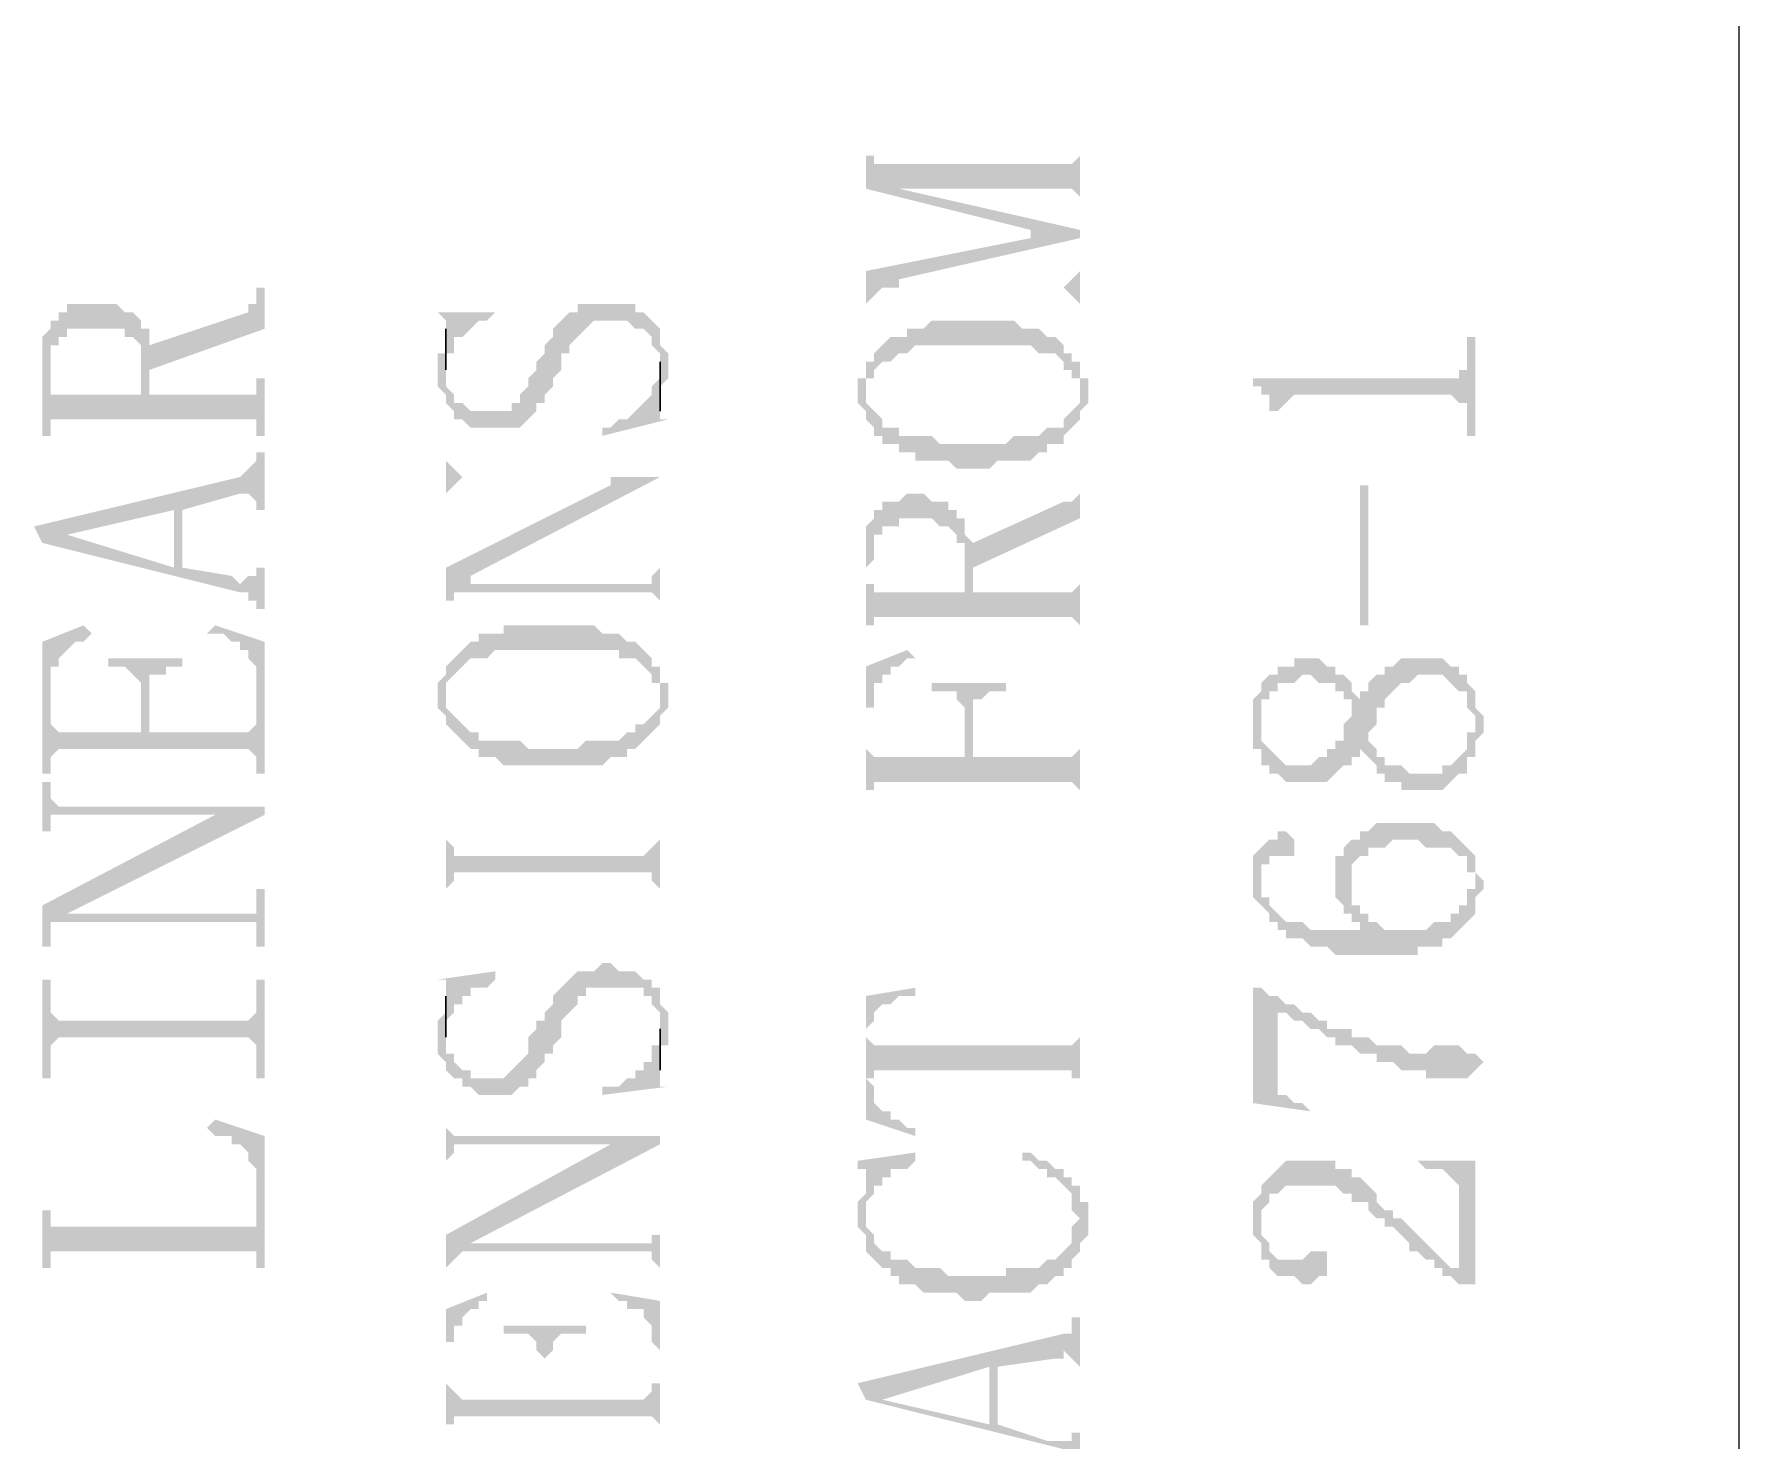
# Model space of a CAD drawing. Header units: millimetres. Extents: x 1186 to 2336, y 1181 to 1549.
# Drawn here: x 1463.73 to 1473.08, y 1460.35 to 1468.05 of the extents above; entities that cross this region are included whole.
import ezdxf

# ---------------------------------------------------------------- set-up
doc = ezdxf.new("R2010")
doc.units = ezdxf.units.MM

msp = doc.modelspace()

# ---------------------------------------------------------------- hatches: boundary and pattern name
at = {"transparency": 33554559}
for points in [[(1468.29287, 1467.43237), (1468.29287, 1467.20671), (1469.19551, 1466.98105), (1469.19551, 1466.93592), (1469.46631, 1466.93592), (1469.46631, 1466.98105), (1468.4734, 1467.20671), (1468.4734, 1467.20671), (1468.38313, 1467.34211), (1468.338, 1467.34211), (1468.338, 1467.38724), (1468.29287, 1467.38724)], [(1468.38313, 1467.34211), (1468.4734, 1467.20671), (1469.42117, 1467.20671), (1469.46631, 1467.16158), (1469.46631, 1467.11645), (1469.46631, 1467.43237), (1469.46631, 1467.38724), (1469.46631, 1467.38724), (1469.42117, 1467.34211), (1469.37604, 1467.34211)], [(1468.29287, 1466.75539), (1468.29287, 1466.57486), (1468.29287, 1466.57486), (1468.338, 1466.62), (1468.338, 1466.62), (1468.38313, 1466.66513), (1468.4734, 1466.71026), (1469.46631, 1466.93592), (1469.19551, 1466.93592)], [(1468.38313, 1466.66513), (1469.37604, 1466.66513), (1469.42117, 1466.62), (1469.42117, 1466.62), (1469.46631, 1466.57486), (1469.46631, 1466.75539), (1469.46631, 1466.75539), (1469.42117, 1466.71026), (1469.42117, 1466.71026), (1469.37604, 1466.66513), (1468.4734, 1466.66513), (1468.4734, 1466.71026)], [(1464.36637, 1466.3492), (1464.36637, 1466.21381), (1464.99822, 1466.43947), (1464.99822, 1466.66513), (1464.95309, 1466.66513), (1464.95309, 1466.62), (1464.95309, 1466.57486), (1464.90796, 1466.57486), (1464.90796, 1466.52973)], [(1463.77965, 1466.25894), (1463.77965, 1465.85275), (1463.82479, 1465.85275), (1463.82479, 1466.25894), (1463.82479, 1466.3492), (1463.86992, 1466.3492), (1463.86992, 1466.39433), (1463.91505, 1466.39433), (1463.91505, 1466.43947), (1464.23097, 1466.43947), (1464.23097, 1466.39433), (1464.27611, 1466.39433), (1464.32124, 1466.3492), (1464.32124, 1466.30407), (1464.32124, 1466.07841), (1464.36637, 1466.43947), (1464.32124, 1466.43947), (1464.32124, 1466.4846), (1464.27611, 1466.52973), (1464.23097, 1466.52973), (1464.18584, 1466.57486), (1463.91505, 1466.57486), (1463.91505, 1466.52973), (1463.86992, 1466.52973), (1463.86992, 1466.4846), (1463.82479, 1466.4846), (1463.82479, 1466.43947), (1463.82479, 1466.43947), (1463.77965, 1466.39433), (1463.77965, 1466.3492), (1463.77965, 1466.30407)], [(1465.946, 1466.21381), (1465.946, 1466.12354), (1465.946, 1466.12354), (1465.99113, 1466.07841), (1465.99113, 1466.03328), (1465.99113, 1466.03328), (1466.03626, 1465.98814), (1466.03626, 1465.94301), (1466.08139, 1465.94301), (1466.12653, 1465.89788), (1466.39732, 1465.89788), (1466.44245, 1465.94301), (1466.44245, 1465.94301), (1466.48758, 1465.98814), (1466.48758, 1466.03328), (1466.53272, 1466.03328), (1466.53272, 1466.07841), (1466.57785, 1466.12354), (1466.57785, 1466.16867), (1466.62298, 1466.21381), (1466.62298, 1466.30407), (1466.66811, 1466.30407), (1466.66811, 1466.3492), (1466.71324, 1466.39433), (1466.71324, 1466.39433), (1466.75838, 1466.43947), (1466.75838, 1466.43947), (1466.80351, 1466.4846), (1466.98404, 1466.4846), (1467.02917, 1466.43947), (1467.0743, 1466.43947), (1467.11943, 1466.39433), (1467.11943, 1466.3492), (1467.16457, 1466.30407), (1467.16457, 1466.07841), (1467.16457, 1466.12354), (1467.16457, 1466.12354), (1467.2097, 1466.16867), (1467.2097, 1466.25894), (1467.2097, 1466.30407), (1467.2097, 1466.30407), (1467.16457, 1466.3492), (1467.16457, 1466.43947), (1467.16457, 1466.43947), (1467.11943, 1466.4846), (1467.11943, 1466.4846), (1467.0743, 1466.52973), (1467.02917, 1466.52973), (1467.02917, 1466.57486), (1466.71324, 1466.57486), (1466.71324, 1466.52973), (1466.66811, 1466.52973), (1466.62298, 1466.4846), (1466.62298, 1466.4846), (1466.57785, 1466.43947), (1466.57785, 1466.39433), (1466.57785, 1466.39433), (1466.53272, 1466.3492), (1466.53272, 1466.30407), (1466.48758, 1466.25894), (1466.48758, 1466.21381), (1466.44245, 1466.16867), (1466.44245, 1466.12354), (1466.44245, 1466.12354), (1466.39732, 1466.07841), (1466.39732, 1466.03328), (1466.35219, 1466.03328), (1466.35219, 1465.98814), (1466.12653, 1465.98814), (1466.08139, 1466.03328), (1466.03626, 1466.03328), (1466.03626, 1466.07841), (1466.03626, 1466.07841), (1465.99113, 1466.12354), (1465.99113, 1466.39433), (1465.99113, 1466.30407), (1465.946, 1466.30407), (1465.946, 1466.25894)], [(1465.946, 1466.52973), (1465.99113, 1466.4846), (1465.99113, 1466.30407), (1466.03626, 1466.30407), (1466.03626, 1466.39433), (1466.08139, 1466.39433), (1466.12653, 1466.43947), (1466.12653, 1466.43947), (1466.17166, 1466.4846), (1466.21679, 1466.4846), (1466.26192, 1466.52973), (1466.26192, 1466.52973)], [(1468.29287, 1466.25894), (1468.29287, 1466.07841), (1468.29287, 1466.16867), (1468.338, 1466.16867), (1468.338, 1466.21381), (1468.38313, 1466.25894), (1468.42827, 1466.25894), (1468.4734, 1466.30407), (1468.51853, 1466.30407), (1468.56366, 1466.3492), (1469.19551, 1466.3492), (1469.24065, 1466.30407), (1469.33091, 1466.30407), (1469.37604, 1466.25894), (1469.37604, 1466.21381), (1469.42117, 1466.21381), (1469.42117, 1466.16867), (1469.46631, 1466.16867), (1469.46631, 1466.07841), (1469.46631, 1466.25894), (1469.42117, 1466.25894), (1469.42117, 1466.30407), (1469.37604, 1466.30407), (1469.37604, 1466.3492), (1469.33091, 1466.39433), (1469.28578, 1466.39433), (1469.24065, 1466.43947), (1469.15038, 1466.43947), (1469.10525, 1466.4846), (1468.65393, 1466.4846), (1468.6088, 1466.43947), (1468.51853, 1466.43947), (1468.51853, 1466.39433), (1468.42827, 1466.39433), (1468.38313, 1466.3492), (1468.38313, 1466.3492), (1468.338, 1466.30407), (1468.338, 1466.25894)], [(1463.82479, 1465.89788), (1463.82479, 1465.94301), (1464.95309, 1465.94301), (1464.95309, 1465.85275), (1464.99822, 1465.85275), (1464.99822, 1466.16867), (1464.95309, 1466.16867), (1464.95309, 1466.12354), (1464.95309, 1466.07841), (1464.36637, 1466.07841), (1464.36637, 1466.3492), (1464.36637, 1466.43947), (1464.32124, 1466.07841), (1463.82479, 1466.07841), (1463.82479, 1466.21381)], [(1470.41408, 1466.16867), (1470.41408, 1466.12354), (1470.45921, 1466.12354), (1470.45921, 1466.07841), (1470.50435, 1466.07841), (1470.50435, 1465.98814), (1470.54948, 1465.98814), (1470.54948, 1465.85275), (1470.54948, 1465.98814), (1470.59461, 1466.03328), (1470.59461, 1466.03328), (1470.63974, 1466.07841), (1471.49725, 1466.07841), (1471.54239, 1466.03328), (1471.58752, 1466.03328), (1471.58752, 1465.98814), (1471.58752, 1465.85275), (1471.63265, 1465.85275), (1471.63265, 1466.39433), (1471.58752, 1466.39433), (1471.58752, 1466.25894), (1471.58752, 1466.21381), (1471.54239, 1466.21381), (1471.54239, 1466.16867), (1471.49725, 1466.16867)], [(1468.24774, 1466.07841), (1468.24774, 1466.03328), (1468.24774, 1466.03328), (1468.29287, 1465.98814), (1468.29287, 1465.94301), (1468.29287, 1465.94301), (1468.338, 1465.89788), (1468.338, 1465.85275), (1468.38313, 1465.85275), (1468.38313, 1465.80762), (1468.4734, 1465.80762), (1468.4734, 1465.76248), (1468.56366, 1465.76248), (1468.56366, 1465.71735), (1468.74419, 1465.71735), (1468.78932, 1465.67222), (1468.96985, 1465.67222), (1469.01499, 1465.71735), (1469.19551, 1465.71735), (1469.24065, 1465.76248), (1469.28578, 1465.76248), (1469.28578, 1465.80762), (1469.37604, 1465.80762), (1469.37604, 1465.85275), (1469.42117, 1465.89788), (1469.42117, 1465.89788), (1469.46631, 1465.94301), (1469.46631, 1465.98814), (1469.51144, 1466.03328), (1469.51144, 1466.16867), (1469.46631, 1466.16867), (1469.46631, 1466.25894), (1469.46631, 1466.07841), (1469.46631, 1466.03328), (1469.46631, 1466.03328), (1469.42117, 1465.98814), (1469.42117, 1465.98814), (1469.37604, 1465.94301), (1469.37604, 1465.89788), (1469.28578, 1465.89788), (1469.24065, 1465.85275), (1469.10525, 1465.85275), (1469.06012, 1465.80762), (1468.69906, 1465.80762), (1468.65393, 1465.85275), (1468.4734, 1465.85275), (1468.4734, 1465.89788), (1468.38313, 1465.89788), (1468.38313, 1465.94301), (1468.338, 1465.98814), (1468.338, 1465.98814), (1468.29287, 1466.03328), (1468.29287, 1466.07841), (1468.29287, 1466.25894), (1468.29287, 1466.16867), (1468.24774, 1466.16867), (1468.24774, 1466.12354)], [(1466.84864, 1465.89788), (1466.84864, 1465.85275), (1467.2097, 1465.94301), (1467.16457, 1465.94301), (1467.16457, 1465.98814), (1467.16457, 1466.16867), (1467.11943, 1466.12354), (1467.11943, 1466.07841), (1467.0743, 1466.03328), (1467.0743, 1466.03328), (1467.02917, 1465.98814), (1467.02917, 1465.98814), (1466.98404, 1465.94301), (1466.93891, 1465.94301), (1466.89377, 1465.89788)], [(1463.73452, 1465.35629), (1463.77965, 1465.26603), (1463.91505, 1465.31116), (1464.50177, 1465.44656), (1464.50177, 1465.13063), (1464.5469, 1465.44656), (1464.86283, 1465.53682), (1464.90796, 1465.53682), (1464.95309, 1465.49169), (1464.95309, 1465.44656), (1464.99822, 1465.44656), (1464.99822, 1465.76248), (1464.95309, 1465.76248), (1464.95309, 1465.71735), (1464.95309, 1465.71735), (1464.90796, 1465.67222), (1464.90796, 1465.67222), (1464.86283, 1465.62709)], [(1465.99113, 1465.76248), (1465.99113, 1465.49169), (1465.99113, 1465.53682), (1466.03626, 1465.58196), (1466.03626, 1465.58196), (1466.08139, 1465.62709), (1466.89377, 1465.62709), (1466.89377, 1465.58196), (1467.16457, 1465.62709), (1466.08139, 1465.62709), (1466.03626, 1465.67222), (1466.03626, 1465.67222), (1465.99113, 1465.71735)], [(1465.99113, 1465.13063), (1465.99113, 1464.90497), (1465.99113, 1464.9501), (1466.03626, 1464.9501), (1466.03626, 1464.99524), (1466.08139, 1464.99524), (1466.12653, 1465.0855), (1467.16457, 1465.62709), (1466.89377, 1465.58196)], [(1468.29287, 1465.17577), (1468.29287, 1464.76958), (1468.29287, 1465.13063), (1468.338, 1465.17577), (1468.338, 1465.26603), (1468.338, 1465.31116), (1468.38313, 1465.31116), (1468.38313, 1465.35629), (1468.4734, 1465.35629), (1468.4734, 1465.40143), (1468.65393, 1465.40143), (1468.69906, 1465.35629), (1468.74419, 1465.35629), (1468.78932, 1465.31116), (1468.78932, 1465.26603), (1468.83446, 1465.26603), (1468.83446, 1464.99524), (1468.83446, 1465.40143), (1468.78932, 1465.40143), (1468.78932, 1465.44656), (1468.74419, 1465.44656), (1468.74419, 1465.49169), (1468.65393, 1465.49169), (1468.6088, 1465.53682), (1468.51853, 1465.53682), (1468.4734, 1465.49169), (1468.38313, 1465.49169), (1468.38313, 1465.44656), (1468.338, 1465.44656), (1468.338, 1465.40143), (1468.338, 1465.40143), (1468.29287, 1465.35629), (1468.29287, 1465.31116), (1468.29287, 1465.2209)], [(1468.87959, 1465.26603), (1468.87959, 1465.13063), (1469.46631, 1465.40143), (1469.46631, 1465.58196), (1469.46631, 1465.53682), (1469.46631, 1465.53682), (1469.42117, 1465.49169), (1469.37604, 1465.49169)], [(1471.04593, 1464.81471), (1471.04593, 1465.58196), (1471.0008, 1465.58196), (1471.0008, 1464.81471)], [(1463.77965, 1465.26603), (1464.86283, 1464.99524), (1464.90796, 1464.99524), (1464.90796, 1464.9501), (1464.95309, 1464.9501), (1464.95309, 1464.90497), (1464.99822, 1464.90497), (1464.99822, 1465.13063), (1464.95309, 1465.13063), (1464.95309, 1465.0855), (1464.90796, 1465.0855), (1464.86283, 1465.04037), (1464.86283, 1465.04037), (1464.81769, 1465.0855), (1464.5469, 1465.13063), (1464.5469, 1465.44656), (1464.50177, 1465.13063), (1463.91505, 1465.31116), (1463.91505, 1465.31116)], [(1468.29287, 1464.81471), (1468.338, 1464.81471), (1468.338, 1464.85984), (1469.42117, 1464.85984), (1469.46631, 1464.81471), (1469.46631, 1464.76958), (1469.46631, 1465.0855), (1469.46631, 1465.04037), (1469.46631, 1465.04037), (1469.42117, 1464.99524), (1468.87959, 1464.99524), (1468.87959, 1465.26603), (1468.87959, 1465.26603), (1468.83446, 1465.31116), (1468.83446, 1465.35629), (1468.83446, 1464.99524), (1468.338, 1464.99524), (1468.338, 1465.04037), (1468.29287, 1465.04037), (1468.29287, 1465.13063)], [(1466.08139, 1464.99524), (1467.11943, 1464.99524), (1467.16457, 1464.9501), (1467.16457, 1464.90497), (1467.16457, 1465.17577), (1467.16457, 1465.13063), (1467.11943, 1465.0855), (1467.11943, 1465.04037), (1466.12653, 1465.04037), (1466.12653, 1465.0855)], [(1463.77965, 1464.72444), (1463.77965, 1464.00233), (1463.82479, 1464.00233), (1463.82479, 1464.49878), (1463.82479, 1464.58905), (1463.86992, 1464.58905), (1463.86992, 1464.63418), (1463.86992, 1464.63418), (1463.91505, 1464.67931), (1463.91505, 1464.67931), (1463.96018, 1464.72444), (1464.00531, 1464.72444), (1464.05045, 1464.76958), (1464.00531, 1464.81471)], [(1464.6823, 1464.76958), (1464.77256, 1464.76958), (1464.81769, 1464.72444), (1464.86283, 1464.72444), (1464.86283, 1464.67931), (1464.90796, 1464.67931), (1464.90796, 1464.63418), (1464.90796, 1464.63418), (1464.95309, 1464.58905), (1464.95309, 1464.49878), (1464.95309, 1464.00233), (1464.99822, 1464.00233), (1464.99822, 1464.72444), (1464.72743, 1464.81471)], [(1465.99113, 1464.58905), (1465.99113, 1464.40852), (1465.99113, 1464.49878), (1466.03626, 1464.54392), (1466.03626, 1464.54392), (1466.08139, 1464.58905), (1466.08139, 1464.58905), (1466.12653, 1464.63418), (1466.21679, 1464.63418), (1466.26192, 1464.67931), (1466.93891, 1464.67931), (1466.93891, 1464.63418), (1467.02917, 1464.63418), (1467.0743, 1464.58905), (1467.0743, 1464.58905), (1467.11943, 1464.54392), (1467.11943, 1464.49878), (1467.16457, 1464.49878), (1467.16457, 1464.40852), (1467.16457, 1464.58905), (1467.11943, 1464.58905), (1467.11943, 1464.63418), (1467.0743, 1464.67931), (1467.0743, 1464.67931), (1467.02917, 1464.72444), (1466.98404, 1464.72444), (1466.93891, 1464.76958), (1466.84864, 1464.76958), (1466.80351, 1464.81471), (1466.30705, 1464.81471), (1466.30705, 1464.76958), (1466.17166, 1464.76958), (1466.17166, 1464.72444), (1466.12653, 1464.72444), (1466.08139, 1464.67931), (1466.08139, 1464.67931), (1466.03626, 1464.63418), (1466.03626, 1464.63418)], [(1464.14071, 1464.63418), (1464.14071, 1464.58905), (1464.23097, 1464.58905), (1464.27611, 1464.54392), (1464.27611, 1464.54392), (1464.32124, 1464.49878), (1464.32124, 1464.22799), (1464.36637, 1464.45365), (1464.36637, 1464.54392), (1464.45664, 1464.54392), (1464.45664, 1464.58905), (1464.5469, 1464.58905), (1464.5469, 1464.63418)], [(1468.29287, 1464.58905), (1468.29287, 1463.86693), (1468.29287, 1464.36339), (1468.338, 1464.36339), (1468.338, 1464.49878), (1468.38313, 1464.49878), (1468.38313, 1464.54392), (1468.42827, 1464.54392), (1468.42827, 1464.58905), (1468.4734, 1464.58905), (1468.51853, 1464.63418), (1468.56366, 1464.63418), (1468.51853, 1464.67931)], [(1470.41408, 1464.27312), (1470.41408, 1464.13773), (1470.45921, 1464.13773), (1470.45921, 1464.04746), (1470.50435, 1464.04746), (1470.50435, 1464.00233), (1470.54948, 1464.00233), (1470.59461, 1463.9572), (1470.82027, 1463.9572), (1470.8654, 1464.00233), (1470.8654, 1464.00233), (1470.91054, 1464.04746), (1470.95567, 1464.04746), (1470.95567, 1464.09259), (1471.0008, 1464.09259), (1471.0008, 1464.13773), (1471.0008, 1464.13773), (1471.04593, 1464.09259), (1471.04593, 1464.22799), (1471.04593, 1464.22799), (1471.09106, 1464.27312), (1471.09106, 1464.36339), (1471.1362, 1464.36339), (1471.1362, 1464.40852), (1471.18133, 1464.45365), (1471.18133, 1464.45365), (1471.22646, 1464.49878), (1471.27159, 1464.49878), (1471.31673, 1464.54392), (1471.45212, 1464.54392), (1471.49725, 1464.49878), (1471.49725, 1464.49878), (1471.54239, 1464.45365), (1471.58752, 1464.45365), (1471.58752, 1464.40852), (1471.58752, 1464.36339), (1471.63265, 1464.31825), (1471.63265, 1464.09259), (1471.63265, 1464.18286), (1471.63265, 1464.18286), (1471.67778, 1464.22799), (1471.67778, 1464.31825), (1471.63265, 1464.36339), (1471.63265, 1464.40852), (1471.63265, 1464.45365), (1471.58752, 1464.49878), (1471.58752, 1464.54392), (1471.54239, 1464.54392), (1471.54239, 1464.58905), (1471.49725, 1464.58905), (1471.45212, 1464.63418), (1471.22646, 1464.63418), (1471.18133, 1464.58905), (1471.1362, 1464.58905), (1471.1362, 1464.54392), (1471.09106, 1464.54392), (1471.04593, 1464.49878), (1471.04593, 1464.45365), (1471.0008, 1464.45365), (1471.0008, 1464.40852), (1471.0008, 1464.40852), (1470.95567, 1464.45365), (1470.95567, 1464.36339), (1470.95567, 1464.31825), (1470.91054, 1464.27312), (1470.91054, 1464.18286), (1470.8654, 1464.18286), (1470.8654, 1464.13773), (1470.82027, 1464.13773), (1470.82027, 1464.09259), (1470.77514, 1464.09259), (1470.73001, 1464.04746), (1470.59461, 1464.04746), (1470.54948, 1464.09259), (1470.54948, 1464.09259), (1470.50435, 1464.13773), (1470.50435, 1464.13773), (1470.45921, 1464.18286), (1470.45921, 1464.22799), (1470.45921, 1464.45365), (1470.45921, 1464.45365), (1470.41408, 1464.40852), (1470.41408, 1464.31825)], [(1470.45921, 1464.45365), (1470.45921, 1464.27312), (1470.45921, 1464.40852), (1470.50435, 1464.40852), (1470.50435, 1464.45365), (1470.54948, 1464.45365), (1470.54948, 1464.49878), (1470.63974, 1464.49878), (1470.68488, 1464.54392), (1470.73001, 1464.54392), (1470.77514, 1464.49878), (1470.8654, 1464.49878), (1470.8654, 1464.45365), (1470.91054, 1464.45365), (1470.91054, 1464.40852), (1470.95567, 1464.40852), (1470.95567, 1464.36339), (1470.95567, 1464.45365), (1470.95567, 1464.49878), (1470.91054, 1464.54392), (1470.8654, 1464.54392), (1470.8654, 1464.58905), (1470.82027, 1464.58905), (1470.77514, 1464.63418), (1470.63974, 1464.63418), (1470.63974, 1464.58905), (1470.54948, 1464.58905), (1470.54948, 1464.54392), (1470.50435, 1464.54392), (1470.45921, 1464.49878)], [(1465.946, 1464.40852), (1465.946, 1464.36339), (1465.99113, 1464.31825), (1465.99113, 1464.27312), (1466.03626, 1464.22799), (1466.03626, 1464.22799), (1466.08139, 1464.18286), (1466.08139, 1464.18286), (1466.12653, 1464.13773), (1466.17166, 1464.13773), (1466.17166, 1464.09259), (1466.26192, 1464.09259), (1466.30705, 1464.04746), (1466.84864, 1464.04746), (1466.89377, 1464.09259), (1466.98404, 1464.09259), (1466.98404, 1464.13773), (1467.02917, 1464.13773), (1467.0743, 1464.18286), (1467.0743, 1464.18286), (1467.11943, 1464.22799), (1467.11943, 1464.22799), (1467.16457, 1464.27312), (1467.16457, 1464.31825), (1467.16457, 1464.31825), (1467.2097, 1464.36339), (1467.2097, 1464.40852), (1467.2097, 1464.49878), (1467.16457, 1464.49878), (1467.16457, 1464.58905), (1467.16457, 1464.40852), (1467.16457, 1464.36339), (1467.11943, 1464.31825), (1467.11943, 1464.31825), (1467.0743, 1464.27312), (1467.02917, 1464.27312), (1467.02917, 1464.22799), (1466.98404, 1464.22799), (1466.93891, 1464.18286), (1466.75838, 1464.18286), (1466.71324, 1464.13773), (1466.44245, 1464.13773), (1466.39732, 1464.18286), (1466.17166, 1464.18286), (1466.17166, 1464.22799), (1466.12653, 1464.22799), (1466.08139, 1464.27312), (1466.08139, 1464.27312), (1466.03626, 1464.31825), (1466.03626, 1464.31825), (1465.99113, 1464.36339), (1465.99113, 1464.40852), (1465.99113, 1464.58905), (1465.99113, 1464.54392), (1465.99113, 1464.54392), (1465.946, 1464.49878), (1465.946, 1464.45365)], [(1463.82479, 1464.04746), (1463.82479, 1464.09259), (1463.82479, 1464.09259), (1463.86992, 1464.13773), (1464.90796, 1464.13773), (1464.95309, 1464.09259), (1464.95309, 1464.04746), (1464.95309, 1464.31825), (1464.95309, 1464.27312), (1464.95309, 1464.27312), (1464.90796, 1464.22799), (1464.36637, 1464.22799), (1464.36637, 1464.45365), (1464.32124, 1464.22799), (1463.86992, 1464.22799), (1463.82479, 1464.27312), (1463.82479, 1464.49878)], [(1468.65393, 1464.49878), (1468.65393, 1464.45365), (1468.78932, 1464.45365), (1468.78932, 1464.40852), (1468.78932, 1464.40852), (1468.83446, 1464.36339), (1468.83446, 1464.09259), (1468.87959, 1464.31825), (1468.87959, 1464.40852), (1468.92472, 1464.40852), (1468.96985, 1464.45365), (1469.06012, 1464.45365), (1469.06012, 1464.49878)], [(1468.29287, 1463.91206), (1468.338, 1463.91206), (1468.338, 1463.9572), (1469.42117, 1463.9572), (1469.46631, 1463.91206), (1469.46631, 1463.86693), (1469.46631, 1464.18286), (1469.46631, 1464.13773), (1469.46631, 1464.13773), (1469.42117, 1464.09259), (1468.87959, 1464.09259), (1468.87959, 1464.31825), (1468.83446, 1464.09259), (1468.338, 1464.09259), (1468.29287, 1464.13773), (1468.29287, 1464.31825)], [(1471.04593, 1464.09259), (1471.04593, 1464.09259), (1471.09106, 1464.04746), (1471.09106, 1464.00233), (1471.1362, 1464.00233), (1471.1362, 1463.9572), (1471.22646, 1463.9572), (1471.22646, 1463.91206), (1471.45212, 1463.91206), (1471.49725, 1463.9572), (1471.49725, 1463.9572), (1471.54239, 1464.00233), (1471.58752, 1464.00233), (1471.58752, 1464.09259), (1471.63265, 1464.09259), (1471.63265, 1464.27312), (1471.63265, 1464.22799), (1471.58752, 1464.22799), (1471.58752, 1464.13773), (1471.58752, 1464.13773), (1471.54239, 1464.09259), (1471.54239, 1464.09259), (1471.49725, 1464.04746), (1471.45212, 1464.04746), (1471.45212, 1464.00233), (1471.27159, 1464.00233), (1471.22646, 1464.04746), (1471.1362, 1464.04746), (1471.1362, 1464.09259), (1471.09106, 1464.09259), (1471.09106, 1464.13773), (1471.04593, 1464.18286), (1471.04593, 1464.18286)], [(1463.77965, 1463.9572), (1463.77965, 1463.6864), (1463.82479, 1463.6864), (1463.82479, 1463.73154), (1463.82479, 1463.77667), (1464.99822, 1463.77667), (1464.99822, 1463.8218), (1463.86992, 1463.8218), (1463.82479, 1463.86693), (1463.82479, 1463.9572)], [(1463.77965, 1463.28021), (1463.77965, 1463.05455), (1463.82479, 1463.05455), (1463.82479, 1463.18995), (1463.86992, 1463.18995), (1463.91505, 1463.23508), (1464.99822, 1463.77667), (1464.72743, 1463.77667)], [(1465.99113, 1463.77667), (1465.99113, 1463.23508), (1465.99113, 1463.37048), (1466.03626, 1463.41561), (1466.03626, 1463.46074), (1467.11943, 1463.46074), (1467.11943, 1463.41561), (1467.11943, 1463.41561), (1467.16457, 1463.37048), (1467.16457, 1463.23508), (1467.16457, 1463.77667), (1467.16457, 1463.64127), (1467.11943, 1463.59614), (1467.11943, 1463.59614), (1467.0743, 1463.55101), (1466.03626, 1463.55101), (1466.03626, 1463.59614), (1466.03626, 1463.59614), (1465.99113, 1463.64127)], [(1470.45921, 1463.59614), (1470.45921, 1463.41561), (1470.45921, 1463.50588), (1470.50435, 1463.50588), (1470.50435, 1463.55101), (1470.63974, 1463.55101), (1470.63974, 1463.64127), (1470.63974, 1463.64127), (1470.59461, 1463.6864), (1470.54948, 1463.6864), (1470.54948, 1463.64127), (1470.50435, 1463.64127)], [(1470.8654, 1463.41561), (1470.8654, 1463.32535), (1470.91054, 1463.28021), (1470.91054, 1463.23508), (1470.95567, 1463.23508), (1470.95567, 1463.46074), (1470.95567, 1463.50588), (1471.0008, 1463.55101), (1471.04593, 1463.55101), (1471.04593, 1463.59614), (1471.1362, 1463.59614), (1471.18133, 1463.64127), (1471.31673, 1463.64127), (1471.36186, 1463.59614), (1471.49725, 1463.59614), (1471.54239, 1463.55101), (1471.58752, 1463.55101), (1471.58752, 1463.46074), (1471.63265, 1463.46074), (1471.63265, 1463.23508), (1471.63265, 1463.32535), (1471.67778, 1463.37048), (1471.67778, 1463.41561), (1471.67778, 1463.41561), (1471.63265, 1463.46074), (1471.63265, 1463.50588), (1471.63265, 1463.55101), (1471.58752, 1463.59614), (1471.58752, 1463.59614), (1471.54239, 1463.64127), (1471.54239, 1463.64127), (1471.49725, 1463.6864), (1471.45212, 1463.6864), (1471.40699, 1463.73154), (1471.09106, 1463.73154), (1471.04593, 1463.6864), (1471.0008, 1463.6864), (1471.0008, 1463.64127), (1470.95567, 1463.64127), (1470.91054, 1463.59614), (1470.91054, 1463.55101), (1470.8654, 1463.55101), (1470.8654, 1463.46074)], [(1470.41408, 1463.46074), (1470.41408, 1463.37048), (1470.41408, 1463.32535), (1470.45921, 1463.28021), (1470.45921, 1463.28021), (1470.50435, 1463.23508), (1470.50435, 1463.18995), (1470.54948, 1463.18995), (1470.54948, 1463.14482), (1470.59461, 1463.14482), (1470.59461, 1463.09969), (1470.68488, 1463.09969), (1470.73001, 1463.05455), (1470.82027, 1463.05455), (1470.8654, 1463.00942), (1471.31673, 1463.00942), (1471.31673, 1463.05455), (1471.45212, 1463.05455), (1471.45212, 1463.09969), (1471.49725, 1463.09969), (1471.54239, 1463.14482), (1471.54239, 1463.14482), (1471.58752, 1463.18995), (1471.58752, 1463.18995), (1471.63265, 1463.23508), (1471.63265, 1463.41561), (1471.63265, 1463.37048), (1471.58752, 1463.37048), (1471.58752, 1463.28021), (1471.54239, 1463.28021), (1471.54239, 1463.23508), (1471.49725, 1463.23508), (1471.49725, 1463.18995), (1471.40699, 1463.18995), (1471.36186, 1463.14482), (1471.1362, 1463.14482), (1471.09106, 1463.18995), (1471.04593, 1463.14482), (1470.73001, 1463.14482), (1470.68488, 1463.18995), (1470.59461, 1463.18995), (1470.54948, 1463.23508), (1470.54948, 1463.23508), (1470.50435, 1463.28021), (1470.50435, 1463.32535), (1470.45921, 1463.32535), (1470.45921, 1463.41561), (1470.45921, 1463.59614), (1470.41408, 1463.55101), (1470.41408, 1463.50588), (1470.41408, 1463.50588)], [(1470.95567, 1463.23508), (1470.95567, 1463.18995), (1471.0008, 1463.18995), (1471.0008, 1463.14482), (1471.04593, 1463.14482), (1471.09106, 1463.18995), (1471.04593, 1463.18995), (1471.04593, 1463.23508), (1471.0008, 1463.23508), (1471.0008, 1463.28021), (1470.95567, 1463.28021), (1470.95567, 1463.32535), (1470.95567, 1463.41561)], [(1463.86992, 1463.18995), (1464.95309, 1463.18995), (1464.95309, 1463.14482), (1464.95309, 1463.05455), (1464.99822, 1463.05455), (1464.99822, 1463.37048), (1464.95309, 1463.37048), (1464.95309, 1463.28021), (1464.95309, 1463.23508), (1463.91505, 1463.23508)], [(1465.946, 1462.5581), (1465.946, 1462.46784), (1465.99113, 1462.4227), (1465.99113, 1462.37757), (1466.03626, 1462.33244), (1466.08139, 1462.33244), (1466.08139, 1462.28731), (1466.12653, 1462.28731), (1466.17166, 1462.24217), (1466.35219, 1462.24217), (1466.39732, 1462.28731), (1466.44245, 1462.28731), (1466.44245, 1462.33244), (1466.48758, 1462.33244), (1466.48758, 1462.37757), (1466.48758, 1462.37757), (1466.53272, 1462.4227), (1466.53272, 1462.46784), (1466.57785, 1462.46784), (1466.57785, 1462.51297), (1466.62298, 1462.5581), (1466.62298, 1462.64836), (1466.66811, 1462.6935), (1466.66811, 1462.6935), (1466.71324, 1462.73863), (1466.71324, 1462.78376), (1466.75838, 1462.78376), (1466.75838, 1462.82889), (1467.0743, 1462.82889), (1467.0743, 1462.78376), (1467.11943, 1462.78376), (1467.11943, 1462.73863), (1467.11943, 1462.73863), (1467.16457, 1462.6935), (1467.16457, 1462.4227), (1467.16457, 1462.51297), (1467.2097, 1462.51297), (1467.2097, 1462.60323), (1467.2097, 1462.6935), (1467.16457, 1462.73863), (1467.16457, 1462.82889), (1467.11943, 1462.82889), (1467.11943, 1462.87402), (1467.0743, 1462.87402), (1467.02917, 1462.91916), (1466.93891, 1462.91916), (1466.89377, 1462.96429), (1466.84864, 1462.96429), (1466.80351, 1462.91916), (1466.71324, 1462.91916), (1466.66811, 1462.87402), (1466.66811, 1462.87402), (1466.62298, 1462.82889), (1466.62298, 1462.82889), (1466.57785, 1462.78376), (1466.57785, 1462.73863), (1466.53272, 1462.6935), (1466.53272, 1462.64836), (1466.48758, 1462.64836), (1466.48758, 1462.60323), (1466.44245, 1462.5581), (1466.44245, 1462.46784), (1466.39732, 1462.4227), (1466.39732, 1462.4227), (1466.35219, 1462.37757), (1466.35219, 1462.37757), (1466.30705, 1462.33244), (1466.12653, 1462.33244), (1466.12653, 1462.37757), (1466.08139, 1462.37757), (1466.03626, 1462.4227), (1466.03626, 1462.46784), (1465.99113, 1462.46784), (1465.99113, 1462.73863), (1465.99113, 1462.6935), (1465.99113, 1462.6935), (1465.946, 1462.64836), (1465.946, 1462.60323)], [(1463.77965, 1462.87402), (1463.77965, 1462.33244), (1463.82479, 1462.33244), (1463.82479, 1462.51297), (1463.82479, 1462.51297), (1463.86992, 1462.5581), (1464.90796, 1462.5581), (1464.95309, 1462.51297), (1464.95309, 1462.33244), (1464.99822, 1462.33244), (1464.99822, 1462.87402), (1464.95309, 1462.87402), (1464.95309, 1462.6935), (1464.95309, 1462.6935), (1464.90796, 1462.64836), (1463.86992, 1462.64836), (1463.82479, 1462.6935), (1463.82479, 1462.87402)], [(1465.946, 1462.87402), (1465.99113, 1462.87402), (1465.99113, 1462.82889), (1465.99113, 1462.64836), (1466.03626, 1462.6935), (1466.03626, 1462.73863), (1466.08139, 1462.73863), (1466.08139, 1462.78376), (1466.12653, 1462.78376), (1466.12653, 1462.82889), (1466.21679, 1462.82889), (1466.26192, 1462.87402), (1466.26192, 1462.91916)], [(1468.29287, 1462.78376), (1468.29287, 1462.5581), (1468.29287, 1462.60323), (1468.338, 1462.64836), (1468.338, 1462.6935), (1468.338, 1462.6935), (1468.38313, 1462.73863), (1468.42827, 1462.73863), (1468.4734, 1462.78376), (1468.56366, 1462.78376), (1468.56366, 1462.82889)], [(1470.41408, 1462.82889), (1470.41408, 1462.19704), (1470.73001, 1462.15191), (1470.73001, 1462.15191), (1470.68488, 1462.19704), (1470.63974, 1462.19704), (1470.59461, 1462.24217), (1470.54948, 1462.24217), (1470.54948, 1462.73863), (1470.50435, 1462.78376), (1470.45921, 1462.82889)], [(1468.29287, 1462.78376), (1468.29287, 1462.10678), (1468.56366, 1462.01651), (1468.56366, 1462.06165), (1468.51853, 1462.06165), (1468.4734, 1462.10678), (1468.42827, 1462.10678), (1468.42827, 1462.15191), (1468.38313, 1462.15191), (1468.338, 1462.19704), (1468.338, 1462.28731), (1468.29287, 1462.33244), (1468.29287, 1462.5581)], [(1470.50435, 1462.78376), (1470.54948, 1462.73863), (1470.54948, 1462.6935), (1470.59461, 1462.6935), (1470.63974, 1462.64836), (1470.68488, 1462.64836), (1470.73001, 1462.60323), (1470.77514, 1462.60323), (1470.82027, 1462.5581), (1470.8654, 1462.5581), (1470.8654, 1462.51297), (1470.95567, 1462.51297), (1471.0008, 1462.46784), (1471.09106, 1462.46784), (1471.09106, 1462.4227), (1471.18133, 1462.4227), (1471.22646, 1462.37757), (1471.36186, 1462.37757), (1471.36186, 1462.33244), (1471.58752, 1462.33244), (1471.63265, 1462.37757), (1471.63265, 1462.37757), (1471.67778, 1462.4227), (1471.63265, 1462.46784), (1471.58752, 1462.46784), (1471.54239, 1462.51297), (1471.40699, 1462.51297), (1471.36186, 1462.46784), (1471.27159, 1462.46784), (1471.22646, 1462.51297), (1471.09106, 1462.51297), (1471.04593, 1462.5581), (1470.95567, 1462.5581), (1470.95567, 1462.60323), (1470.82027, 1462.60323), (1470.82027, 1462.64836), (1470.77514, 1462.64836), (1470.73001, 1462.6935), (1470.68488, 1462.6935), (1470.63974, 1462.73863), (1470.59461, 1462.73863), (1470.54948, 1462.78376)], [(1468.29287, 1462.5581), (1468.29287, 1462.33244), (1468.338, 1462.33244), (1468.338, 1462.37757), (1469.42117, 1462.37757), (1469.42117, 1462.33244), (1469.46631, 1462.33244), (1469.46631, 1462.24217), (1469.46631, 1462.60323), (1469.46631, 1462.5581), (1469.46631, 1462.5581), (1469.42117, 1462.51297), (1468.338, 1462.51297)], [(1466.84864, 1462.28731), (1466.84864, 1462.24217), (1467.2097, 1462.28731), (1467.16457, 1462.28731), (1467.16457, 1462.33244), (1467.16457, 1462.51297), (1467.11943, 1462.51297), (1467.11943, 1462.4227), (1467.0743, 1462.4227), (1467.0743, 1462.37757), (1467.02917, 1462.37757), (1467.02917, 1462.33244), (1466.98404, 1462.33244), (1466.93891, 1462.28731), (1466.89377, 1462.28731)], [(1464.6823, 1462.06165), (1464.6823, 1462.06165), (1464.72743, 1462.01651), (1464.81769, 1462.01651), (1464.81769, 1461.97138), (1464.86283, 1461.97138), (1464.90796, 1461.92625), (1464.90796, 1461.88112), (1464.95309, 1461.83598), (1464.95309, 1461.79085), (1464.95309, 1461.2944), (1464.99822, 1461.2944), (1464.99822, 1462.01651), (1464.72743, 1462.10678)], [(1465.99113, 1462.15191), (1465.99113, 1461.83598), (1465.99113, 1461.88112), (1466.03626, 1461.92625), (1466.03626, 1461.97138), (1467.16457, 1461.97138), (1467.16457, 1462.01651), (1466.03626, 1462.01651), (1465.99113, 1462.06165)], [(1465.99113, 1461.47493), (1465.99113, 1461.24927), (1465.99113, 1461.2944), (1466.03626, 1461.33953), (1466.03626, 1461.33953), (1466.08139, 1461.38466), (1466.12653, 1461.4298), (1467.16457, 1461.97138), (1466.89377, 1461.97138)], [(1468.24774, 1461.88112), (1468.24774, 1461.83598), (1468.29287, 1461.83598), (1468.29287, 1461.4298), (1468.29287, 1461.65546), (1468.338, 1461.70059), (1468.338, 1461.74572), (1468.38313, 1461.74572), (1468.38313, 1461.79085), (1468.42827, 1461.79085), (1468.42827, 1461.83598), (1468.51853, 1461.83598), (1468.56366, 1461.88112), (1468.56366, 1461.92625)], [(1469.15038, 1461.88112), (1469.19551, 1461.88112), (1469.24065, 1461.83598), (1469.28578, 1461.83598), (1469.28578, 1461.79085), (1469.33091, 1461.79085), (1469.37604, 1461.74572), (1469.37604, 1461.74572), (1469.42117, 1461.70059), (1469.42117, 1461.65546), (1469.42117, 1461.61032), (1469.46631, 1461.56519), (1469.46631, 1461.74572), (1469.42117, 1461.74572), (1469.42117, 1461.79085), (1469.37604, 1461.79085), (1469.37604, 1461.83598), (1469.33091, 1461.83598), (1469.28578, 1461.88112), (1469.24065, 1461.88112), (1469.19551, 1461.92625), (1469.15038, 1461.92625)], [(1470.41408, 1461.56519), (1470.41408, 1461.47493), (1470.41408, 1461.47493), (1470.45921, 1461.4298), (1470.45921, 1461.38466), (1470.45921, 1461.61032), (1470.45921, 1461.61032), (1470.50435, 1461.65546), (1470.50435, 1461.70059), (1470.54948, 1461.70059), (1470.59461, 1461.74572), (1470.8654, 1461.74572), (1470.91054, 1461.70059), (1470.95567, 1461.70059), (1470.95567, 1461.65546), (1471.04593, 1461.65546), (1471.04593, 1461.61032), (1471.09106, 1461.56519), (1471.1362, 1461.56519), (1471.1362, 1461.52006), (1471.18133, 1461.52006), (1471.22646, 1461.47493), (1471.22646, 1461.47493), (1471.27159, 1461.4298), (1471.27159, 1461.38466), (1471.31673, 1461.38466), (1471.36186, 1461.33953), (1471.40699, 1461.33953), (1471.40699, 1461.2944), (1471.45212, 1461.2944), (1471.45212, 1461.24927), (1471.49725, 1461.24927), (1471.54239, 1461.20413), (1471.54239, 1461.2944), (1471.49725, 1461.2944), (1471.45212, 1461.33953), (1471.45212, 1461.33953), (1471.40699, 1461.38466), (1471.36186, 1461.4298), (1471.36186, 1461.4298), (1471.31673, 1461.47493), (1471.31673, 1461.47493), (1471.27159, 1461.52006), (1471.27159, 1461.52006), (1471.22646, 1461.56519), (1471.18133, 1461.56519), (1471.18133, 1461.61032), (1471.1362, 1461.61032), (1471.09106, 1461.65546), (1471.09106, 1461.70059), (1471.04593, 1461.74572), (1471.04593, 1461.74572), (1471.0008, 1461.79085), (1470.95567, 1461.79085), (1470.95567, 1461.83598), (1470.8654, 1461.83598), (1470.8654, 1461.88112), (1470.59461, 1461.88112), (1470.54948, 1461.83598), (1470.54948, 1461.83598), (1470.50435, 1461.79085), (1470.50435, 1461.79085), (1470.45921, 1461.74572), (1470.45921, 1461.70059), (1470.41408, 1461.65546), (1470.41408, 1461.61032)], [(1471.31673, 1461.88112), (1471.31673, 1461.88112), (1471.36186, 1461.83598), (1471.45212, 1461.83598), (1471.49725, 1461.79085), (1471.49725, 1461.79085), (1471.54239, 1461.74572), (1471.54239, 1461.20413), (1471.63265, 1461.20413), (1471.63265, 1461.88112)], [(1468.24774, 1461.61032), (1468.24774, 1461.56519), (1468.24774, 1461.52006), (1468.29287, 1461.47493), (1468.29287, 1461.4298), (1468.29287, 1461.79085), (1468.29287, 1461.74572), (1468.29287, 1461.70059), (1468.24774, 1461.65546)], [(1468.29287, 1461.4298), (1468.29287, 1461.38466), (1468.338, 1461.33953), (1468.338, 1461.33953), (1468.38313, 1461.2944), (1468.42827, 1461.2944), (1468.42827, 1461.24927), (1468.4734, 1461.24927), (1468.4734, 1461.20413), (1468.56366, 1461.20413), (1468.6088, 1461.159), (1468.78932, 1461.159), (1468.83446, 1461.11387), (1468.92472, 1461.11387), (1468.96985, 1461.159), (1469.19551, 1461.159), (1469.24065, 1461.20413), (1469.28578, 1461.20413), (1469.33091, 1461.24927), (1469.37604, 1461.24927), (1469.37604, 1461.2944), (1469.42117, 1461.2944), (1469.42117, 1461.33953), (1469.46631, 1461.38466), (1469.46631, 1461.4298), (1469.51144, 1461.47493), (1469.51144, 1461.56519), (1469.51144, 1461.65546), (1469.46631, 1461.65546), (1469.46631, 1461.74572), (1469.46631, 1461.56519), (1469.46631, 1461.56519), (1469.42117, 1461.52006), (1469.42117, 1461.4298), (1469.42117, 1461.4298), (1469.37604, 1461.38466), (1469.37604, 1461.38466), (1469.33091, 1461.33953), (1469.28578, 1461.33953), (1469.24065, 1461.2944), (1469.06012, 1461.2944), (1469.06012, 1461.24927), (1468.74419, 1461.24927), (1468.69906, 1461.2944), (1468.56366, 1461.2944), (1468.51853, 1461.33953), (1468.42827, 1461.33953), (1468.42827, 1461.38466), (1468.38313, 1461.38466), (1468.338, 1461.4298), (1468.338, 1461.47493), (1468.29287, 1461.52006), (1468.29287, 1461.56519)], [(1463.77965, 1461.61032), (1463.77965, 1461.2944), (1463.82479, 1461.2944), (1463.82479, 1461.38466), (1464.95309, 1461.38466), (1464.95309, 1461.33953), (1464.95309, 1461.56519), (1464.95309, 1461.52006), (1463.82479, 1461.52006), (1463.82479, 1461.56519), (1463.82479, 1461.61032)], [(1466.08139, 1461.38466), (1467.11943, 1461.38466), (1467.11943, 1461.33953), (1467.11943, 1461.33953), (1467.16457, 1461.2944), (1467.16457, 1461.24927), (1467.16457, 1461.52006), (1467.16457, 1461.47493), (1467.11943, 1461.47493), (1467.11943, 1461.4298), (1466.12653, 1461.4298)], [(1470.45921, 1461.38466), (1470.45921, 1461.33953), (1470.50435, 1461.33953), (1470.50435, 1461.2944), (1470.50435, 1461.2944), (1470.54948, 1461.24927), (1470.63974, 1461.24927), (1470.68488, 1461.20413), (1470.73001, 1461.20413), (1470.77514, 1461.24927), (1470.82027, 1461.24927), (1470.82027, 1461.2944), (1470.82027, 1461.38466), (1470.73001, 1461.38466), (1470.68488, 1461.33953), (1470.54948, 1461.33953), (1470.50435, 1461.38466), (1470.50435, 1461.4298), (1470.45921, 1461.47493), (1470.45921, 1461.52006)], [(1465.99113, 1461.06874), (1465.99113, 1460.39176), (1465.99113, 1460.88821), (1466.03626, 1460.88821), (1466.03626, 1460.97847), (1466.08139, 1460.97847), (1466.08139, 1461.02361), (1466.08139, 1461.02361), (1466.12653, 1461.06874), (1466.17166, 1461.06874), (1466.17166, 1461.11387), (1466.21679, 1461.11387), (1466.21679, 1461.159)], [(1466.89377, 1461.159), (1466.89377, 1461.159), (1466.93891, 1461.11387), (1466.98404, 1461.11387), (1466.98404, 1461.06874), (1467.0743, 1461.06874), (1467.0743, 1461.02361), (1467.0743, 1461.02361), (1467.11943, 1460.97847), (1467.11943, 1460.93334), (1467.11943, 1460.88821), (1467.16457, 1460.84308), (1467.16457, 1460.39176), (1467.16457, 1461.11387)], [(1466.30705, 1460.97847), (1466.30705, 1460.93334), (1466.44245, 1460.93334), (1466.48758, 1460.88821), (1466.48758, 1460.84308), (1466.53272, 1460.79794), (1466.53272, 1460.57228), (1466.53272, 1460.79794), (1466.53272, 1460.79794), (1466.57785, 1460.84308), (1466.57785, 1460.88821), (1466.57785, 1460.88821), (1466.62298, 1460.93334), (1466.75838, 1460.93334), (1466.75838, 1460.97847)], [(1468.24774, 1460.66255), (1468.29287, 1460.57228), (1468.38313, 1460.57228), (1468.96985, 1460.75281), (1468.96985, 1460.43689), (1469.01499, 1460.75281), (1469.33091, 1460.79794), (1469.37604, 1460.79794), (1469.37604, 1460.84308), (1469.42117, 1460.79794), (1469.42117, 1460.79794), (1469.46631, 1460.75281), (1469.46631, 1461.02361), (1469.42117, 1461.02361), (1469.42117, 1460.93334), (1469.37604, 1460.93334)], [(1465.99113, 1460.43689), (1466.03626, 1460.43689), (1466.03626, 1460.48202), (1467.11943, 1460.48202), (1467.16457, 1460.43689), (1467.16457, 1460.66255), (1467.11943, 1460.66255), (1467.11943, 1460.61742), (1467.11943, 1460.61742), (1467.0743, 1460.57228), (1466.53272, 1460.57228), (1466.53272, 1460.79794), (1466.53272, 1460.57228), (1466.08139, 1460.57228), (1466.03626, 1460.61742), (1466.03626, 1460.61742), (1465.99113, 1460.66255), (1465.99113, 1460.84308)], [(1468.29287, 1460.57228), (1469.37604, 1460.30149), (1469.42117, 1460.25636), (1469.42117, 1460.25636), (1469.46631, 1460.21123), (1469.46631, 1460.16609), (1469.46631, 1460.43689), (1469.46631, 1460.39176), (1469.42117, 1460.39176), (1469.42117, 1460.34662), (1469.28578, 1460.34662), (1469.01499, 1460.43689), (1469.01499, 1460.75281), (1468.96985, 1460.43689), (1468.38313, 1460.57228), (1468.38313, 1460.57228)]]:
    msp.add_hatch(color=256, dxfattribs=at).paths.add_polyline_path(points)

# ---------------------------------------------------------------- linework, layer by layer
msp.add_lwpolyline([(1473.07688, 1542.83599), (1473.07688, 1256.09504)])
for points in [[(1465.99113, 1466.39433), (1465.99113, 1466.21381), (1465.99113, 1466.43947), (1465.99113, 1466.43947)], [(1467.16457, 1466.16867), (1467.16457, 1465.98814), (1467.16457, 1466.25894), (1467.16457, 1466.21381)], [(1465.99113, 1462.73863), (1465.99113, 1462.5581), (1465.99113, 1462.78376), (1465.99113, 1462.78376)], [(1467.16457, 1462.51297), (1467.16457, 1462.37757), (1467.16457, 1462.60323), (1467.16457, 1462.5581)]]:
    msp.add_lwpolyline(points, close=True)

doc.saveas('drawing.dxf')
